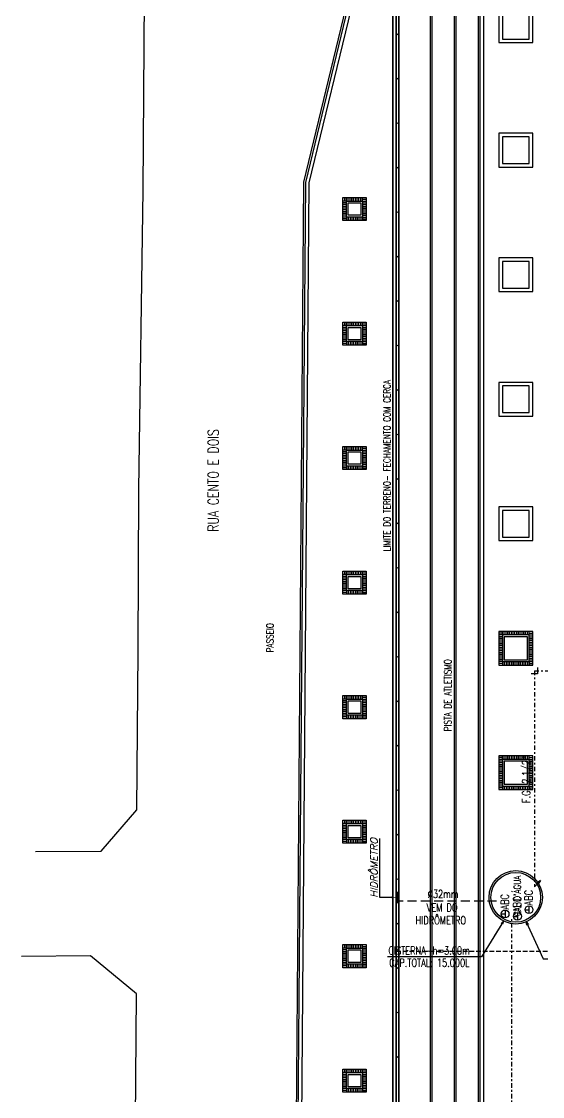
# Model space of a CAD drawing. Header units: millimetres. Extents: x 999 to 1260, y -38 to 225.
# Drawn here: x 1019.9 to 1049.2, y 69.1 to 129.5 of the extents above; entities that cross this region are included whole.
import ezdxf
from ezdxf.enums import TextEntityAlignment as Align

# ---------------------------------------------------------------- set-up
doc = ezdxf.new("R2010")
doc.units = ezdxf.units.MM
for name, pattern in [('CONTINUO', [0]), ('DASHDOT2', [0.5, 0.25, -0.125, 0, -0.125]), ('HIDDEN', [0.375, 0.25, -0.125]), ('HIDDEN2', [0.1875, 0.125, -0.0625])]:
    doc.linetypes.add(name, pattern=pattern)
for name, color, linetype in [('I-ARQ', 8, 'Continuous'), ('I-CONEXAO', 1, 'Continuous'), ('I-NORMO_ARQ', 9, 'Continuous'), ('I-NORMO_INST', 4, 'Continuous'), ('I-ÁGUA', 5, 'Continuous'), ('I-ÁGUA PISO', 6, 'HIDDEN'), ('R80', 2, 'Continuous'), ('TEXTO', 2, 'Continuous')]:
    doc.layers.add(name, color=color, linetype=linetype)
doc.styles.add('AMB100', font='verdana.ttf')
doc.styles.add('ROMANS', font='romans', dxfattribs={"oblique": 15})
doc.dimstyles.new('COTA100$7', dxfattribs={"dimtxt": 0.18, "dimasz": 0.18, "dimexe": 0.05, "dimexo": 0.06, "dimgap": 0.1, "dimtad": 1, "dimzin": 4, "dimdsep": 46, "dimtxsty": 'AMB100', "dimblk": 'BOLA3', "dimcen": 0.09, "dimdle": 0.05, "dimse1": 1, "dimse2": 1, "dimclrd": 256, "dimclre": 3, "dimclrt": 2, "dimadec": 0, "dimazin": 0, "dimtfac": 1, "dimtix": 1, "dimtmove": 2, "dimatfit": 3, "dimldrblk": 'OPEN30', "dimfxl": 1, "dimtolj": 1, "dimtzin": 4, "dimarcsym": 0})
doc.dimstyles.get("Standard").update_dxf_attribs({"dimtxt": 0.18, "dimasz": 0.18, "dimexe": 0.18, "dimexo": 0.0625, "dimgap": 0.09, "dimtad": 0, "dimtih": 1, "dimtoh": 1, "dimdec": 4, "dimzin": 0, "dimdsep": 46, "dimtxsty": 'Standard', "dimcen": 0.09, "dimadec": 0, "dimazin": 0, "dimtfac": 1, "dimtdec": 4, "dimtofl": 0, "dimtmove": 0, "dimatfit": 3, "dimfxl": 1, "dimtolj": 1, "dimtzin": 0, "dimarcsym": 0})

# ---------------------------------------------------------------- blocks, each defined once
blk = doc.blocks.new('praça')
at = {"layer": 'I-ARQ', "linetype": 'CONTINUO'}
for p, q in [((1252.871, 67.025), (1252.85, 70.914)), ((1258.75, 70.118), (1258.77, 66.439)), ((1250.737, 64.45), (1252.871, 67.025)), ((1258.77, 66.439), (1261.084, 64.426)), ((1233.251, 64.565), (1250.737, 64.45)), ((1261.084, 64.426), (1270.003, 64.351)), ((1270.003, 64.351), (1279.092, 64.315)), ((1279.092, 64.315), (1295.927, 64.063)), ((1295.927, 64.063), (1339.77, 63.782)), ((1296.369, 55.03), (1309.07, 51.965)), ((1296.332, 54.731), (1309.034, 51.665)), ((1296.357, 54.93), (1309.058, 51.865))]:
    blk.add_line(p, q, dxfattribs=at)
at = {"layer": 'I-ARQ'}
for p, q in [((1220.246, 55.633), (1296.369, 55.03)), ((1219.993, 55.335), (1296.332, 54.731)), ((1220.162, 55.533), (1296.357, 54.93)), ((1245.212, 51.539), (1245.212, 52.839)), ((1245.212, 52.839), (1246.512, 52.839)), ((1245.412, 52.639), (1245.212, 52.639)), ((1245.412, 52.639), (1245.212, 52.639)), ((1245.312, 52.639), (1245.312, 52.839)), ((1245.412, 52.639), (1245.412, 52.839)), ((1245.412, 52.639), (1245.412, 52.839)), ((1245.412, 51.739), (1245.412, 52.639)), ((1245.412, 52.639), (1246.312, 52.639)), ((1245.512, 52.639), (1245.512, 52.839)), ((1245.612, 52.639), (1245.612, 52.839)), ((1245.712, 52.639), (1245.712, 52.839)), ((1245.812, 52.639), (1245.812, 52.839)), ((1245.912, 52.639), (1245.912, 52.839)), ((1246.012, 52.639), (1246.012, 52.839)), ((1246.112, 52.639), (1246.112, 52.839)), ((1246.212, 52.639), (1246.212, 52.839)), ((1246.312, 52.639), (1246.312, 52.839)), ((1246.312, 52.639), (1246.312, 52.839)), ((1246.312, 52.739), (1246.512, 52.739)), ((1246.312, 52.639), (1246.512, 52.639)), ((1246.312, 52.639), (1246.512, 52.639)), ((1246.312, 52.639), (1246.312, 51.739)), ((1246.512, 52.839), (1246.512, 51.539)), ((1252.212, 51.539), (1252.212, 52.839)), ((1252.212, 52.839), (1253.512, 52.839)), ((1252.412, 52.639), (1252.212, 52.639)), ((1252.412, 52.639), (1252.212, 52.639)), ((1252.312, 52.639), (1252.312, 52.839)), ((1252.412, 52.639), (1252.412, 52.839)), ((1252.412, 52.639), (1252.412, 52.839)), ((1252.412, 51.739), (1252.412, 52.639)), ((1252.412, 52.639), (1253.312, 52.639)), ((1252.512, 52.639), (1252.512, 52.839)), ((1252.612, 52.639), (1252.612, 52.839)), ((1252.712, 52.639), (1252.712, 52.839)), ((1252.812, 52.639), (1252.812, 52.839)), ((1252.912, 52.639), (1252.912, 52.839)), ((1253.012, 52.639), (1253.012, 52.839)), ((1253.112, 52.639), (1253.112, 52.839)), ((1253.212, 52.639), (1253.212, 52.839)), ((1253.312, 52.639), (1253.312, 52.839)), ((1253.312, 52.639), (1253.312, 52.839)), ((1253.312, 52.739), (1253.512, 52.739)), ((1253.312, 52.639), (1253.512, 52.639)), ((1253.312, 52.639), (1253.512, 52.639)), ((1253.312, 52.639), (1253.312, 51.739)), ((1253.512, 52.839), (1253.512, 51.539)), ((1259.212, 51.539), (1259.212, 52.839)), ((1259.212, 52.839), (1260.512, 52.839)), ((1259.412, 52.639), (1259.212, 52.639)), ((1259.412, 52.639), (1259.212, 52.639)), ((1259.312, 52.639), (1259.312, 52.839)), ((1259.412, 52.639), (1259.412, 52.839)), ((1259.412, 52.639), (1259.412, 52.839)), ((1259.412, 51.739), (1259.412, 52.639)), ((1259.412, 52.639), (1260.312, 52.639)), ((1259.512, 52.639), (1259.512, 52.839)), ((1259.612, 52.639), (1259.612, 52.839)), ((1259.712, 52.639), (1259.712, 52.839)), ((1259.812, 52.639), (1259.812, 52.839)), ((1259.912, 52.639), (1259.912, 52.839)), ((1260.012, 52.639), (1260.012, 52.839)), ((1260.112, 52.639), (1260.112, 52.839)), ((1260.212, 52.639), (1260.212, 52.839)), ((1260.312, 52.639), (1260.312, 52.839)), ((1260.312, 52.639), (1260.312, 52.839)), ((1260.312, 52.739), (1260.512, 52.739)), ((1260.312, 52.639), (1260.512, 52.639)), ((1260.312, 52.639), (1260.512, 52.639)), ((1260.312, 52.639), (1260.312, 51.739)), ((1260.512, 52.839), (1260.512, 51.539)), ((1266.212, 51.539), (1266.212, 52.839)), ((1266.212, 52.839), (1267.512, 52.839)), ((1266.412, 52.639), (1266.212, 52.639)), ((1266.412, 52.639), (1266.212, 52.639)), ((1266.312, 52.639), (1266.312, 52.839)), ((1266.412, 52.639), (1266.412, 52.839)), ((1266.412, 52.639), (1266.412, 52.839)), ((1266.412, 51.739), (1266.412, 52.639)), ((1266.412, 52.639), (1267.312, 52.639)), ((1266.512, 52.639), (1266.512, 52.839)), ((1266.612, 52.639), (1266.612, 52.839)), ((1266.712, 52.639), (1266.712, 52.839)), ((1266.812, 52.639), (1266.812, 52.839)), ((1266.912, 52.639), (1266.912, 52.839)), ((1267.012, 52.639), (1267.012, 52.839)), ((1267.112, 52.639), (1267.112, 52.839)), ((1267.212, 52.639), (1267.212, 52.839)), ((1267.312, 52.639), (1267.312, 52.839)), ((1267.312, 52.639), (1267.312, 52.839)), ((1267.312, 52.739), (1267.512, 52.739)), ((1267.312, 52.639), (1267.512, 52.639)), ((1267.312, 52.639), (1267.512, 52.639)), ((1267.312, 52.639), (1267.312, 51.739)), ((1267.512, 52.839), (1267.512, 51.539)), ((1273.212, 51.539), (1273.212, 52.839)), ((1273.212, 52.839), (1274.512, 52.839)), ((1273.412, 52.639), (1273.212, 52.639)), ((1273.412, 52.639), (1273.212, 52.639)), ((1273.312, 52.639), (1273.312, 52.839)), ((1273.412, 52.639), (1273.412, 52.839)), ((1273.412, 52.639), (1273.412, 52.839)), ((1273.412, 51.739), (1273.412, 52.639)), ((1273.412, 52.639), (1274.312, 52.639)), ((1273.512, 52.639), (1273.512, 52.839)), ((1273.612, 52.639), (1273.612, 52.839)), ((1273.712, 52.639), (1273.712, 52.839)), ((1273.812, 52.639), (1273.812, 52.839)), ((1273.912, 52.639), (1273.912, 52.839)), ((1274.012, 52.639), (1274.012, 52.839)), ((1274.112, 52.639), (1274.112, 52.839)), ((1274.212, 52.639), (1274.212, 52.839)), ((1274.312, 52.639), (1274.312, 52.839)), ((1274.312, 52.639), (1274.312, 52.839)), ((1274.312, 52.739), (1274.512, 52.739)), ((1274.312, 52.639), (1274.512, 52.639)), ((1274.312, 52.639), (1274.512, 52.639)), ((1274.312, 52.639), (1274.312, 51.739)), ((1274.512, 52.839), (1274.512, 51.539)), ((1280.212, 51.539), (1280.212, 52.839)), ((1280.212, 52.839), (1281.512, 52.839)), ((1280.412, 52.639), (1280.212, 52.639)), ((1280.412, 52.639), (1280.212, 52.639)), ((1280.312, 52.639), (1280.312, 52.839)), ((1280.412, 52.639), (1280.412, 52.839)), ((1280.412, 52.639), (1280.412, 52.839)), ((1280.412, 51.739), (1280.412, 52.639)), ((1280.412, 52.639), (1281.312, 52.639)), ((1280.512, 52.639), (1280.512, 52.839)), ((1280.612, 52.639), (1280.612, 52.839)), ((1280.712, 52.639), (1280.712, 52.839)), ((1280.812, 52.639), (1280.812, 52.839)), ((1280.912, 52.639), (1280.912, 52.839)), ((1281.012, 52.639), (1281.012, 52.839)), ((1281.112, 52.639), (1281.112, 52.839)), ((1281.212, 52.639), (1281.212, 52.839)), ((1281.312, 52.639), (1281.312, 52.839)), ((1281.312, 52.639), (1281.312, 52.839)), ((1281.312, 52.739), (1281.512, 52.739)), ((1281.312, 52.639), (1281.512, 52.639)), ((1281.312, 52.639), (1281.512, 52.639)), ((1281.312, 52.639), (1281.312, 51.739)), ((1281.512, 52.839), (1281.512, 51.539)), ((1287.212, 51.539), (1287.212, 52.839)), ((1287.212, 52.839), (1288.512, 52.839)), ((1287.412, 52.639), (1287.212, 52.639)), ((1287.412, 52.639), (1287.212, 52.639)), ((1287.312, 52.639), (1287.312, 52.839)), ((1287.412, 52.639), (1287.412, 52.839)), ((1287.412, 52.639), (1287.412, 52.839)), ((1287.412, 51.739), (1287.412, 52.639)), ((1287.412, 52.639), (1288.312, 52.639)), ((1287.512, 52.639), (1287.512, 52.839)), ((1287.612, 52.639), (1287.612, 52.839)), ((1287.712, 52.639), (1287.712, 52.839)), ((1287.812, 52.639), (1287.812, 52.839)), ((1287.912, 52.639), (1287.912, 52.839)), ((1288.012, 52.639), (1288.012, 52.839)), ((1288.112, 52.639), (1288.112, 52.839)), ((1288.212, 52.639), (1288.212, 52.839)), ((1288.312, 52.639), (1288.312, 52.839)), ((1288.312, 52.639), (1288.312, 52.839)), ((1288.312, 52.739), (1288.512, 52.739)), ((1288.312, 52.639), (1288.512, 52.639)), ((1288.312, 52.639), (1288.512, 52.639)), ((1288.312, 52.639), (1288.312, 51.739)), ((1288.512, 52.839), (1288.512, 51.539)), ((1294.212, 51.539), (1294.212, 52.839)), ((1294.212, 52.839), (1295.512, 52.839)), ((1294.412, 52.639), (1294.212, 52.639)), ((1294.412, 52.639), (1294.212, 52.639)), ((1294.312, 52.639), (1294.312, 52.839)), ((1294.412, 52.639), (1294.412, 52.839)), ((1294.412, 52.639), (1294.412, 52.839)), ((1294.412, 51.739), (1294.412, 52.639)), ((1294.412, 52.639), (1295.312, 52.639)), ((1294.512, 52.639), (1294.512, 52.839)), ((1294.612, 52.639), (1294.612, 52.839)), ((1294.712, 52.639), (1294.712, 52.839)), ((1294.812, 52.639), (1294.812, 52.839)), ((1294.912, 52.639), (1294.912, 52.839)), ((1295.012, 52.639), (1295.012, 52.839)), ((1295.112, 52.639), (1295.112, 52.839)), ((1295.212, 52.639), (1295.212, 52.839)), ((1295.312, 52.639), (1295.312, 52.839)), ((1295.312, 52.639), (1295.312, 52.839)), ((1295.312, 52.739), (1295.512, 52.739)), ((1295.312, 52.639), (1295.512, 52.639)), ((1295.312, 52.639), (1295.512, 52.639)), ((1295.312, 52.639), (1295.312, 51.739)), ((1295.512, 52.839), (1295.512, 51.539)), ((1245.412, 52.539), (1245.212, 52.539)), ((1245.412, 52.439), (1245.212, 52.439)), ((1245.412, 52.339), (1245.212, 52.339)), ((1245.412, 52.239), (1245.212, 52.239)), ((1245.412, 52.139), (1245.212, 52.139)), ((1245.412, 52.039), (1245.212, 52.039)), ((1245.512, 51.839), (1245.512, 52.539)), ((1245.512, 52.539), (1246.212, 52.539)), ((1246.212, 52.539), (1246.212, 51.839)), ((1246.312, 52.539), (1246.512, 52.539)), ((1246.312, 52.439), (1246.512, 52.439)), ((1246.312, 52.339), (1246.512, 52.339)), ((1246.312, 52.239), (1246.512, 52.239)), ((1246.312, 52.139), (1246.512, 52.139)), ((1246.312, 52.039), (1246.512, 52.039)), ((1252.412, 52.539), (1252.212, 52.539)), ((1252.412, 52.439), (1252.212, 52.439)), ((1252.412, 52.339), (1252.212, 52.339)), ((1252.412, 52.239), (1252.212, 52.239)), ((1252.412, 52.139), (1252.212, 52.139)), ((1252.412, 52.039), (1252.212, 52.039)), ((1252.512, 51.839), (1252.512, 52.539)), ((1252.512, 52.539), (1253.212, 52.539)), ((1253.212, 52.539), (1253.212, 51.839)), ((1253.312, 52.539), (1253.512, 52.539)), ((1253.312, 52.439), (1253.512, 52.439)), ((1253.312, 52.339), (1253.512, 52.339)), ((1253.312, 52.239), (1253.512, 52.239)), ((1253.312, 52.139), (1253.512, 52.139)), ((1253.312, 52.039), (1253.512, 52.039)), ((1259.412, 52.539), (1259.212, 52.539)), ((1259.412, 52.439), (1259.212, 52.439)), ((1259.412, 52.339), (1259.212, 52.339)), ((1259.412, 52.239), (1259.212, 52.239)), ((1259.412, 52.139), (1259.212, 52.139)), ((1259.412, 52.039), (1259.212, 52.039)), ((1259.512, 51.839), (1259.512, 52.539)), ((1259.512, 52.539), (1260.212, 52.539)), ((1260.212, 52.539), (1260.212, 51.839)), ((1260.312, 52.539), (1260.512, 52.539)), ((1260.312, 52.439), (1260.512, 52.439)), ((1260.312, 52.339), (1260.512, 52.339)), ((1260.312, 52.239), (1260.512, 52.239)), ((1260.312, 52.139), (1260.512, 52.139)), ((1260.312, 52.039), (1260.512, 52.039)), ((1266.412, 52.539), (1266.212, 52.539)), ((1266.412, 52.439), (1266.212, 52.439)), ((1266.412, 52.339), (1266.212, 52.339)), ((1266.412, 52.239), (1266.212, 52.239)), ((1266.412, 52.139), (1266.212, 52.139)), ((1266.412, 52.039), (1266.212, 52.039)), ((1266.512, 51.839), (1266.512, 52.539)), ((1266.512, 52.539), (1267.212, 52.539)), ((1267.212, 52.539), (1267.212, 51.839)), ((1267.312, 52.539), (1267.512, 52.539)), ((1267.312, 52.439), (1267.512, 52.439)), ((1267.312, 52.339), (1267.512, 52.339)), ((1267.312, 52.239), (1267.512, 52.239)), ((1267.312, 52.139), (1267.512, 52.139)), ((1267.312, 52.039), (1267.512, 52.039)), ((1273.412, 52.539), (1273.212, 52.539)), ((1273.412, 52.439), (1273.212, 52.439)), ((1273.412, 52.339), (1273.212, 52.339)), ((1273.412, 52.239), (1273.212, 52.239)), ((1273.412, 52.139), (1273.212, 52.139)), ((1273.412, 52.039), (1273.212, 52.039)), ((1273.512, 51.839), (1273.512, 52.539)), ((1273.512, 52.539), (1274.212, 52.539)), ((1274.212, 52.539), (1274.212, 51.839)), ((1274.312, 52.539), (1274.512, 52.539)), ((1274.312, 52.439), (1274.512, 52.439)), ((1274.312, 52.339), (1274.512, 52.339)), ((1274.312, 52.239), (1274.512, 52.239)), ((1274.312, 52.139), (1274.512, 52.139)), ((1274.312, 52.039), (1274.512, 52.039)), ((1280.412, 52.539), (1280.212, 52.539)), ((1280.412, 52.439), (1280.212, 52.439)), ((1280.412, 52.339), (1280.212, 52.339)), ((1280.412, 52.239), (1280.212, 52.239)), ((1280.412, 52.139), (1280.212, 52.139)), ((1280.412, 52.039), (1280.212, 52.039)), ((1280.512, 51.839), (1280.512, 52.539)), ((1280.512, 52.539), (1281.212, 52.539)), ((1281.212, 52.539), (1281.212, 51.839)), ((1281.312, 52.539), (1281.512, 52.539)), ((1281.312, 52.439), (1281.512, 52.439)), ((1281.312, 52.339), (1281.512, 52.339)), ((1281.312, 52.239), (1281.512, 52.239)), ((1281.312, 52.139), (1281.512, 52.139)), ((1281.312, 52.039), (1281.512, 52.039)), ((1287.412, 52.539), (1287.212, 52.539)), ((1287.412, 52.439), (1287.212, 52.439)), ((1287.412, 52.339), (1287.212, 52.339)), ((1287.412, 52.239), (1287.212, 52.239)), ((1287.412, 52.139), (1287.212, 52.139)), ((1287.412, 52.039), (1287.212, 52.039)), ((1287.512, 51.839), (1287.512, 52.539)), ((1287.512, 52.539), (1288.212, 52.539)), ((1288.212, 52.539), (1288.212, 51.839)), ((1288.312, 52.539), (1288.512, 52.539)), ((1288.312, 52.439), (1288.512, 52.439)), ((1288.312, 52.339), (1288.512, 52.339)), ((1288.312, 52.239), (1288.512, 52.239)), ((1288.312, 52.139), (1288.512, 52.139)), ((1288.312, 52.039), (1288.512, 52.039)), ((1294.412, 52.539), (1294.212, 52.539)), ((1294.412, 52.439), (1294.212, 52.439)), ((1294.412, 52.339), (1294.212, 52.339)), ((1294.412, 52.239), (1294.212, 52.239)), ((1294.412, 52.139), (1294.212, 52.139)), ((1294.412, 52.039), (1294.212, 52.039)), ((1294.512, 51.839), (1294.512, 52.539)), ((1294.512, 52.539), (1295.212, 52.539)), ((1295.212, 52.539), (1295.212, 51.839)), ((1295.312, 52.539), (1295.512, 52.539)), ((1295.312, 52.439), (1295.512, 52.439)), ((1295.312, 52.339), (1295.512, 52.339)), ((1295.312, 52.239), (1295.512, 52.239)), ((1295.312, 52.139), (1295.512, 52.139)), ((1295.312, 52.039), (1295.512, 52.039)), ((1245.412, 51.939), (1245.212, 51.939)), ((1245.412, 51.839), (1245.212, 51.839)), ((1245.412, 51.739), (1245.212, 51.739)), ((1245.412, 51.739), (1245.212, 51.739)), ((1246.512, 51.539), (1245.212, 51.539)), ((1245.312, 51.739), (1245.312, 51.539)), ((1245.412, 51.739), (1245.412, 51.539)), ((1245.412, 51.739), (1245.412, 51.539)), ((1246.312, 51.739), (1245.412, 51.739)), ((1246.212, 51.839), (1245.512, 51.839)), ((1245.512, 51.739), (1245.512, 51.539)), ((1245.612, 51.739), (1245.612, 51.539)), ((1245.712, 51.739), (1245.712, 51.539)), ((1245.812, 51.739), (1245.812, 51.539)), ((1245.912, 51.739), (1245.912, 51.539)), ((1246.012, 51.739), (1246.012, 51.539)), ((1246.112, 51.739), (1246.112, 51.539)), ((1246.212, 51.739), (1246.212, 51.539)), ((1246.312, 51.939), (1246.512, 51.939)), ((1246.312, 51.839), (1246.512, 51.839)), ((1246.312, 51.739), (1246.312, 51.539)), ((1246.312, 51.739), (1246.312, 51.539)), ((1246.312, 51.739), (1246.512, 51.739)), ((1246.312, 51.739), (1246.512, 51.739)), ((1246.412, 51.739), (1246.412, 51.539)), ((1252.412, 51.939), (1252.212, 51.939)), ((1252.412, 51.839), (1252.212, 51.839)), ((1252.412, 51.739), (1252.212, 51.739)), ((1252.412, 51.739), (1252.212, 51.739)), ((1253.512, 51.539), (1252.212, 51.539)), ((1252.312, 51.739), (1252.312, 51.539)), ((1252.412, 51.739), (1252.412, 51.539)), ((1252.412, 51.739), (1252.412, 51.539)), ((1253.312, 51.739), (1252.412, 51.739)), ((1253.212, 51.839), (1252.512, 51.839)), ((1252.512, 51.739), (1252.512, 51.539)), ((1252.612, 51.739), (1252.612, 51.539)), ((1252.712, 51.739), (1252.712, 51.539)), ((1252.812, 51.739), (1252.812, 51.539)), ((1252.912, 51.739), (1252.912, 51.539)), ((1253.012, 51.739), (1253.012, 51.539)), ((1253.112, 51.739), (1253.112, 51.539)), ((1253.212, 51.739), (1253.212, 51.539)), ((1253.312, 51.939), (1253.512, 51.939)), ((1253.312, 51.839), (1253.512, 51.839)), ((1253.312, 51.739), (1253.312, 51.539)), ((1253.312, 51.739), (1253.312, 51.539)), ((1253.312, 51.739), (1253.512, 51.739)), ((1253.312, 51.739), (1253.512, 51.739)), ((1253.412, 51.739), (1253.412, 51.539)), ((1259.412, 51.939), (1259.212, 51.939)), ((1259.412, 51.839), (1259.212, 51.839)), ((1259.412, 51.739), (1259.212, 51.739)), ((1259.412, 51.739), (1259.212, 51.739)), ((1260.512, 51.539), (1259.212, 51.539)), ((1259.312, 51.739), (1259.312, 51.539)), ((1259.412, 51.739), (1259.412, 51.539)), ((1259.412, 51.739), (1259.412, 51.539)), ((1260.312, 51.739), (1259.412, 51.739)), ((1260.212, 51.839), (1259.512, 51.839)), ((1259.512, 51.739), (1259.512, 51.539)), ((1259.612, 51.739), (1259.612, 51.539)), ((1259.712, 51.739), (1259.712, 51.539)), ((1259.812, 51.739), (1259.812, 51.539)), ((1259.912, 51.739), (1259.912, 51.539)), ((1260.012, 51.739), (1260.012, 51.539)), ((1260.112, 51.739), (1260.112, 51.539)), ((1260.212, 51.739), (1260.212, 51.539)), ((1260.312, 51.939), (1260.512, 51.939)), ((1260.312, 51.839), (1260.512, 51.839)), ((1260.312, 51.739), (1260.312, 51.539)), ((1260.312, 51.739), (1260.312, 51.539)), ((1260.312, 51.739), (1260.512, 51.739)), ((1260.312, 51.739), (1260.512, 51.739)), ((1260.412, 51.739), (1260.412, 51.539)), ((1266.412, 51.939), (1266.212, 51.939)), ((1266.412, 51.839), (1266.212, 51.839)), ((1266.412, 51.739), (1266.212, 51.739)), ((1266.412, 51.739), (1266.212, 51.739)), ((1267.512, 51.539), (1266.212, 51.539)), ((1266.312, 51.739), (1266.312, 51.539)), ((1266.412, 51.739), (1266.412, 51.539)), ((1266.412, 51.739), (1266.412, 51.539)), ((1267.312, 51.739), (1266.412, 51.739)), ((1267.212, 51.839), (1266.512, 51.839)), ((1266.512, 51.739), (1266.512, 51.539)), ((1266.612, 51.739), (1266.612, 51.539)), ((1266.712, 51.739), (1266.712, 51.539)), ((1266.812, 51.739), (1266.812, 51.539)), ((1266.912, 51.739), (1266.912, 51.539)), ((1267.012, 51.739), (1267.012, 51.539)), ((1267.112, 51.739), (1267.112, 51.539)), ((1267.212, 51.739), (1267.212, 51.539)), ((1267.312, 51.939), (1267.512, 51.939)), ((1267.312, 51.839), (1267.512, 51.839)), ((1267.312, 51.739), (1267.312, 51.539)), ((1267.312, 51.739), (1267.312, 51.539)), ((1267.312, 51.739), (1267.512, 51.739)), ((1267.312, 51.739), (1267.512, 51.739)), ((1267.412, 51.739), (1267.412, 51.539)), ((1273.412, 51.939), (1273.212, 51.939)), ((1273.412, 51.839), (1273.212, 51.839)), ((1273.412, 51.739), (1273.212, 51.739)), ((1273.412, 51.739), (1273.212, 51.739)), ((1274.512, 51.539), (1273.212, 51.539)), ((1273.312, 51.739), (1273.312, 51.539)), ((1273.412, 51.739), (1273.412, 51.539)), ((1273.412, 51.739), (1273.412, 51.539)), ((1274.312, 51.739), (1273.412, 51.739)), ((1274.212, 51.839), (1273.512, 51.839)), ((1273.512, 51.739), (1273.512, 51.539)), ((1273.612, 51.739), (1273.612, 51.539)), ((1273.712, 51.739), (1273.712, 51.539)), ((1273.812, 51.739), (1273.812, 51.539)), ((1273.912, 51.739), (1273.912, 51.539)), ((1274.012, 51.739), (1274.012, 51.539)), ((1274.112, 51.739), (1274.112, 51.539)), ((1274.212, 51.739), (1274.212, 51.539)), ((1274.312, 51.939), (1274.512, 51.939)), ((1274.312, 51.839), (1274.512, 51.839)), ((1274.312, 51.739), (1274.312, 51.539)), ((1274.312, 51.739), (1274.312, 51.539)), ((1274.312, 51.739), (1274.512, 51.739)), ((1274.312, 51.739), (1274.512, 51.739)), ((1274.412, 51.739), (1274.412, 51.539)), ((1280.412, 51.939), (1280.212, 51.939)), ((1280.412, 51.839), (1280.212, 51.839)), ((1280.412, 51.739), (1280.212, 51.739)), ((1280.412, 51.739), (1280.212, 51.739)), ((1281.512, 51.539), (1280.212, 51.539)), ((1280.312, 51.739), (1280.312, 51.539)), ((1280.412, 51.739), (1280.412, 51.539)), ((1280.412, 51.739), (1280.412, 51.539)), ((1281.312, 51.739), (1280.412, 51.739)), ((1281.212, 51.839), (1280.512, 51.839)), ((1280.512, 51.739), (1280.512, 51.539)), ((1280.612, 51.739), (1280.612, 51.539)), ((1280.712, 51.739), (1280.712, 51.539)), ((1280.812, 51.739), (1280.812, 51.539)), ((1280.912, 51.739), (1280.912, 51.539)), ((1281.012, 51.739), (1281.012, 51.539)), ((1281.112, 51.739), (1281.112, 51.539)), ((1281.212, 51.739), (1281.212, 51.539)), ((1281.312, 51.939), (1281.512, 51.939)), ((1281.312, 51.839), (1281.512, 51.839)), ((1281.312, 51.739), (1281.312, 51.539)), ((1281.312, 51.739), (1281.312, 51.539)), ((1281.312, 51.739), (1281.512, 51.739)), ((1281.312, 51.739), (1281.512, 51.739)), ((1281.412, 51.739), (1281.412, 51.539)), ((1287.412, 51.939), (1287.212, 51.939)), ((1287.412, 51.839), (1287.212, 51.839)), ((1287.412, 51.739), (1287.212, 51.739)), ((1287.412, 51.739), (1287.212, 51.739)), ((1288.512, 51.539), (1287.212, 51.539)), ((1287.312, 51.739), (1287.312, 51.539)), ((1287.412, 51.739), (1287.412, 51.539)), ((1287.412, 51.739), (1287.412, 51.539)), ((1288.312, 51.739), (1287.412, 51.739)), ((1288.212, 51.839), (1287.512, 51.839)), ((1287.512, 51.739), (1287.512, 51.539)), ((1287.612, 51.739), (1287.612, 51.539)), ((1287.712, 51.739), (1287.712, 51.539)), ((1287.812, 51.739), (1287.812, 51.539)), ((1287.912, 51.739), (1287.912, 51.539)), ((1288.012, 51.739), (1288.012, 51.539)), ((1288.112, 51.739), (1288.112, 51.539)), ((1288.212, 51.739), (1288.212, 51.539)), ((1288.312, 51.939), (1288.512, 51.939)), ((1288.312, 51.839), (1288.512, 51.839)), ((1288.312, 51.739), (1288.312, 51.539)), ((1288.312, 51.739), (1288.312, 51.539)), ((1288.312, 51.739), (1288.512, 51.739)), ((1288.312, 51.739), (1288.512, 51.739)), ((1288.412, 51.739), (1288.412, 51.539)), ((1294.412, 51.939), (1294.212, 51.939)), ((1294.412, 51.839), (1294.212, 51.839)), ((1294.412, 51.739), (1294.212, 51.739)), ((1294.412, 51.739), (1294.212, 51.739)), ((1295.512, 51.539), (1294.212, 51.539)), ((1294.312, 51.739), (1294.312, 51.539)), ((1294.412, 51.739), (1294.412, 51.539)), ((1294.412, 51.739), (1294.412, 51.539)), ((1295.312, 51.739), (1294.412, 51.739)), ((1295.212, 51.839), (1294.512, 51.839)), ((1294.512, 51.739), (1294.512, 51.539)), ((1294.612, 51.739), (1294.612, 51.539)), ((1294.712, 51.739), (1294.712, 51.539)), ((1294.812, 51.739), (1294.812, 51.539)), ((1294.912, 51.739), (1294.912, 51.539)), ((1295.012, 51.739), (1295.012, 51.539)), ((1295.112, 51.739), (1295.112, 51.539)), ((1295.212, 51.739), (1295.212, 51.539)), ((1295.312, 51.939), (1295.512, 51.939)), ((1295.312, 51.839), (1295.512, 51.839)), ((1295.312, 51.739), (1295.312, 51.539)), ((1295.312, 51.739), (1295.312, 51.539)), ((1295.312, 51.739), (1295.512, 51.739)), ((1295.312, 51.739), (1295.512, 51.739)), ((1295.412, 51.739), (1295.412, 51.539)), ((1256.167, 50.139), (1256.167, 50.754)), ((1256.167, 50.754), (1259.469, 50.754)), ((1230.883, 50.039), (1357.684, 50.039)), ((1357.891, 49.839), (1230.883, 49.839)), ((1357.891, 49.839), (1230.883, 49.839)), ((1230.883, 49.839), (1357.891, 49.839)), ((1357.746, 49.689), (1230.883, 49.689)), ((1230.883, 49.689), (1357.746, 49.689)), ((1357.684, 50.039), (1230.966, 50.039)), ((1247.166, 49.839), (1247.216, 49.839)), ((1247.166, 49.779), (1247.166, 49.839)), ((1247.216, 49.779), (1247.166, 49.779)), ((1247.216, 49.839), (1247.216, 49.779)), ((1249.666, 49.839), (1249.716, 49.839)), ((1249.666, 49.779), (1249.666, 49.839)), ((1249.716, 49.779), (1249.666, 49.779)), ((1249.716, 49.839), (1249.716, 49.779)), ((1252.166, 49.839), (1252.216, 49.839)), ((1252.166, 49.779), (1252.166, 49.839)), ((1252.216, 49.779), (1252.166, 49.779)), ((1252.216, 49.839), (1252.216, 49.779)), ((1254.666, 49.839), (1254.716, 49.839)), ((1254.666, 49.779), (1254.666, 49.839)), ((1254.716, 49.779), (1254.666, 49.779)), ((1254.716, 49.839), (1254.716, 49.779)), ((1255.867, 49.689), (1255.867, 49.839)), ((1255.867, 49.839), (1256.467, 49.839)), ((1255.867, 49.839), (1256.017, 49.689)), ((1255.867, 49.811), (1255.989, 49.689)), ((1255.867, 49.783), (1255.961, 49.689)), ((1255.867, 49.755), (1255.932, 49.689)), ((1255.867, 49.726), (1255.904, 49.689)), ((1255.867, 49.698), (1255.876, 49.689)), ((1256.467, 49.689), (1255.867, 49.689)), ((1255.896, 49.839), (1256.046, 49.689)), ((1255.924, 49.839), (1256.074, 49.689)), ((1255.952, 49.839), (1256.102, 49.689)), ((1255.98, 49.839), (1256.13, 49.689)), ((1256.009, 49.839), (1256.159, 49.689)), ((1256.037, 49.839), (1256.187, 49.689)), ((1256.065, 49.839), (1256.215, 49.689)), ((1256.093, 49.839), (1256.243, 49.689)), ((1256.122, 49.839), (1256.272, 49.689)), ((1256.15, 49.839), (1256.3, 49.689)), ((1256.178, 49.839), (1256.328, 49.689)), ((1256.207, 49.839), (1256.357, 49.689)), ((1256.235, 49.839), (1256.385, 49.689)), ((1256.263, 49.839), (1256.413, 49.689)), ((1256.291, 49.839), (1256.441, 49.689)), ((1256.32, 49.839), (1256.467, 49.692)), ((1256.348, 49.839), (1256.467, 49.72)), ((1256.376, 49.839), (1256.467, 49.749)), ((1256.405, 49.839), (1256.467, 49.777)), ((1256.433, 49.839), (1256.467, 49.805)), ((1256.461, 49.839), (1256.467, 49.833)), ((1256.467, 49.839), (1256.467, 49.689)), ((1257.166, 49.839), (1257.216, 49.839)), ((1257.166, 49.779), (1257.166, 49.839)), ((1257.216, 49.779), (1257.166, 49.779)), ((1257.216, 49.839), (1257.216, 49.779)), ((1259.666, 49.839), (1259.716, 49.839)), ((1259.666, 49.779), (1259.666, 49.839)), ((1259.716, 49.779), (1259.666, 49.779)), ((1259.716, 49.839), (1259.716, 49.779)), ((1262.166, 49.839), (1262.216, 49.839)), ((1262.166, 49.779), (1262.166, 49.839)), ((1262.216, 49.779), (1262.166, 49.779)), ((1262.216, 49.839), (1262.216, 49.779)), ((1264.666, 49.839), (1264.716, 49.839)), ((1264.666, 49.779), (1264.666, 49.839)), ((1264.716, 49.779), (1264.666, 49.779)), ((1264.716, 49.839), (1264.716, 49.779)), ((1267.166, 49.839), (1267.216, 49.839)), ((1267.166, 49.779), (1267.166, 49.839)), ((1267.216, 49.779), (1267.166, 49.779)), ((1267.216, 49.839), (1267.216, 49.779)), ((1269.666, 49.839), (1269.716, 49.839)), ((1269.666, 49.779), (1269.666, 49.839)), ((1269.716, 49.779), (1269.666, 49.779)), ((1269.716, 49.839), (1269.716, 49.779)), ((1272.166, 49.839), (1272.216, 49.839)), ((1272.166, 49.779), (1272.166, 49.839)), ((1272.216, 49.779), (1272.166, 49.779)), ((1272.216, 49.839), (1272.216, 49.779)), ((1274.666, 49.839), (1274.716, 49.839)), ((1274.666, 49.779), (1274.666, 49.839)), ((1274.716, 49.779), (1274.666, 49.779)), ((1274.716, 49.839), (1274.716, 49.779)), ((1277.166, 49.839), (1277.216, 49.839)), ((1277.166, 49.779), (1277.166, 49.839)), ((1277.216, 49.779), (1277.166, 49.779)), ((1277.216, 49.839), (1277.216, 49.779)), ((1279.666, 49.839), (1279.716, 49.839)), ((1279.666, 49.779), (1279.666, 49.839)), ((1279.716, 49.779), (1279.666, 49.779)), ((1279.716, 49.839), (1279.716, 49.779)), ((1282.166, 49.839), (1282.216, 49.839)), ((1282.166, 49.779), (1282.166, 49.839)), ((1282.216, 49.779), (1282.166, 49.779)), ((1282.216, 49.839), (1282.216, 49.779)), ((1284.666, 49.839), (1284.716, 49.839)), ((1284.666, 49.779), (1284.666, 49.839)), ((1284.716, 49.779), (1284.666, 49.779)), ((1284.716, 49.839), (1284.716, 49.779)), ((1287.166, 49.839), (1287.216, 49.839)), ((1287.166, 49.779), (1287.166, 49.839)), ((1287.216, 49.779), (1287.166, 49.779)), ((1287.216, 49.839), (1287.216, 49.779)), ((1289.666, 49.839), (1289.716, 49.839)), ((1289.666, 49.779), (1289.666, 49.839)), ((1289.716, 49.779), (1289.666, 49.779)), ((1289.716, 49.839), (1289.716, 49.779)), ((1292.166, 49.839), (1292.216, 49.839)), ((1292.166, 49.779), (1292.166, 49.839)), ((1292.216, 49.779), (1292.166, 49.779)), ((1292.216, 49.839), (1292.216, 49.779)), ((1294.666, 49.839), (1294.716, 49.839)), ((1294.666, 49.779), (1294.666, 49.839)), ((1294.716, 49.779), (1294.666, 49.779)), ((1294.716, 49.839), (1294.716, 49.779)), ((1297.166, 49.839), (1297.216, 49.839)), ((1297.166, 49.779), (1297.166, 49.839)), ((1297.216, 49.779), (1297.166, 49.779)), ((1297.216, 49.839), (1297.216, 49.779)), ((1299.666, 49.839), (1299.716, 49.839)), ((1299.666, 49.779), (1299.666, 49.839)), ((1299.716, 49.779), (1299.666, 49.779)), ((1299.716, 49.839), (1299.716, 49.779)), ((1302.166, 49.839), (1302.216, 49.839)), ((1302.166, 49.779), (1302.166, 49.839)), ((1302.216, 49.779), (1302.166, 49.779)), ((1302.216, 49.839), (1302.216, 49.779)), ((1304.666, 49.839), (1304.716, 49.839)), ((1304.666, 49.779), (1304.666, 49.839)), ((1304.716, 49.779), (1304.666, 49.779)), ((1304.716, 49.839), (1304.716, 49.779)), ((1329.621, 47.939), (1230.944, 47.939)), ((1329.621, 47.839), (1230.944, 47.839)), ((1329.653, 46.589), (1230.944, 46.589)), ((1329.728, 46.489), (1241.507, 46.489)), ((1329.728, 45.239), (1241.507, 45.239)), ((1329.728, 45.239), (1241.507, 45.239)), ((1329.728, 45.139), (1241.507, 45.139)), ((1329.728, 44.939), (1241.507, 44.939)), ((1264.121, 44.062), (1262.221, 44.062)), ((1262.221, 44.062), (1262.221, 42.162)), ((1264.121, 44.062), (1262.221, 44.062)), ((1262.221, 44.062), (1262.221, 42.162)), ((1262.421, 43.862), (1262.221, 43.862)), ((1262.421, 43.862), (1262.221, 43.862)), ((1262.421, 43.862), (1262.221, 43.862)), ((1262.421, 43.762), (1262.221, 43.762)), ((1262.421, 43.762), (1262.221, 43.762)), ((1262.421, 43.662), (1262.221, 43.662)), ((1262.421, 43.662), (1262.221, 43.662)), ((1262.421, 43.562), (1262.221, 43.562)), ((1262.421, 43.562), (1262.221, 43.562)), ((1262.321, 43.862), (1262.321, 44.062)), ((1262.321, 43.862), (1262.321, 44.062)), ((1262.421, 43.862), (1262.421, 44.062)), ((1262.421, 43.862), (1262.421, 44.062)), ((1263.921, 43.862), (1262.421, 43.862)), ((1262.421, 43.862), (1262.421, 42.362)), ((1263.921, 43.862), (1262.421, 43.862)), ((1262.421, 43.862), (1262.421, 42.362)), ((1262.521, 43.862), (1262.521, 44.062)), ((1263.821, 43.762), (1262.521, 43.762)), ((1262.521, 43.762), (1262.521, 42.462)), ((1262.621, 43.862), (1262.621, 44.062)), ((1262.721, 43.862), (1262.721, 44.062)), ((1262.821, 43.862), (1262.821, 44.062)), ((1262.921, 43.862), (1262.921, 44.062)), ((1263.021, 43.862), (1263.021, 44.062)), ((1263.121, 43.862), (1263.121, 44.062)), ((1263.221, 43.862), (1263.221, 44.062)), ((1263.321, 43.862), (1263.321, 44.062)), ((1263.421, 43.862), (1263.421, 44.062)), ((1263.521, 43.862), (1263.521, 44.062)), ((1263.621, 43.862), (1263.621, 44.062)), ((1263.721, 43.862), (1263.721, 44.062)), ((1263.821, 43.862), (1263.821, 44.062)), ((1263.821, 42.462), (1263.821, 43.762)), ((1263.921, 43.862), (1263.921, 44.062)), ((1263.921, 43.862), (1264.121, 43.862)), ((1263.921, 43.862), (1264.121, 43.862)), ((1263.921, 42.362), (1263.921, 43.862)), ((1263.921, 42.362), (1263.921, 43.862)), ((1263.921, 43.762), (1264.121, 43.762)), ((1263.921, 43.762), (1264.121, 43.762)), ((1263.921, 43.662), (1264.121, 43.662)), ((1263.921, 43.662), (1264.121, 43.662)), ((1263.921, 43.562), (1264.121, 43.562)), ((1263.921, 43.562), (1264.121, 43.562)), ((1264.021, 43.862), (1264.021, 44.062)), ((1264.121, 42.162), (1264.121, 44.062)), ((1264.121, 42.162), (1264.121, 44.062)), ((1271.121, 44.062), (1269.221, 44.062)), ((1269.221, 44.062), (1269.221, 42.162)), ((1269.421, 43.862), (1269.221, 43.862)), ((1269.421, 43.862), (1269.221, 43.862)), ((1269.421, 43.862), (1269.221, 43.862)), ((1269.421, 43.762), (1269.221, 43.762)), ((1269.421, 43.762), (1269.221, 43.762)), ((1269.421, 43.662), (1269.221, 43.662)), ((1269.421, 43.662), (1269.221, 43.662)), ((1269.421, 43.562), (1269.221, 43.562)), ((1269.421, 43.562), (1269.221, 43.562)), ((1269.321, 43.862), (1269.321, 44.062)), ((1269.321, 43.862), (1269.321, 44.062)), ((1269.421, 43.862), (1269.421, 44.062)), ((1269.421, 43.862), (1269.421, 44.062)), ((1270.921, 43.862), (1269.421, 43.862)), ((1269.421, 43.862), (1269.421, 42.362)), ((1269.521, 43.862), (1269.521, 44.062)), ((1270.821, 43.762), (1269.521, 43.762)), ((1269.521, 43.762), (1269.521, 42.462)), ((1269.621, 43.862), (1269.621, 44.062)), ((1269.721, 43.862), (1269.721, 44.062)), ((1269.821, 43.862), (1269.821, 44.062)), ((1269.921, 43.862), (1269.921, 44.062)), ((1270.021, 43.862), (1270.021, 44.062)), ((1270.121, 43.862), (1270.121, 44.062)), ((1270.221, 43.862), (1270.221, 44.062)), ((1270.321, 43.862), (1270.321, 44.062)), ((1270.421, 43.862), (1270.421, 44.062)), ((1270.521, 43.862), (1270.521, 44.062)), ((1270.621, 43.862), (1270.621, 44.062)), ((1270.721, 43.862), (1270.721, 44.062)), ((1270.821, 43.862), (1270.821, 44.062)), ((1270.821, 42.462), (1270.821, 43.762)), ((1270.921, 43.862), (1270.921, 44.062)), ((1270.921, 43.862), (1271.121, 43.862)), ((1270.921, 43.862), (1271.121, 43.862)), ((1270.921, 42.362), (1270.921, 43.862)), ((1270.921, 43.762), (1271.121, 43.762)), ((1270.921, 43.762), (1271.121, 43.762)), ((1270.921, 43.662), (1271.121, 43.662)), ((1270.921, 43.662), (1271.121, 43.662)), ((1270.921, 43.562), (1271.121, 43.562)), ((1270.921, 43.562), (1271.121, 43.562)), ((1271.021, 43.862), (1271.021, 44.062)), ((1271.121, 42.162), (1271.121, 44.062)), ((1278.121, 44.062), (1276.221, 44.062)), ((1276.221, 44.062), (1276.221, 42.162)), ((1277.921, 43.862), (1276.421, 43.862)), ((1276.421, 43.862), (1276.421, 42.362)), ((1277.921, 42.362), (1277.921, 43.862)), ((1278.121, 42.162), (1278.121, 44.062)), ((1285.121, 44.062), (1283.221, 44.062)), ((1283.221, 44.062), (1283.221, 42.162)), ((1284.921, 43.862), (1283.421, 43.862)), ((1283.421, 43.862), (1283.421, 42.362)), ((1284.921, 42.362), (1284.921, 43.862)), ((1285.121, 42.162), (1285.121, 44.062)), ((1292.121, 44.062), (1290.221, 44.062)), ((1290.221, 44.062), (1290.221, 42.162)), ((1291.921, 43.862), (1290.421, 43.862)), ((1290.421, 43.862), (1290.421, 42.362)), ((1291.921, 42.362), (1291.921, 43.862)), ((1292.121, 42.162), (1292.121, 44.062)), ((1299.121, 44.062), (1297.221, 44.062)), ((1297.221, 44.062), (1297.221, 42.162)), ((1298.921, 43.862), (1297.421, 43.862)), ((1297.421, 43.862), (1297.421, 42.362)), ((1298.921, 42.362), (1298.921, 43.862)), ((1299.121, 42.162), (1299.121, 44.062)), ((1306.121, 44.062), (1304.221, 44.062)), ((1304.221, 44.062), (1304.221, 42.162)), ((1305.921, 43.862), (1304.421, 43.862)), ((1304.421, 43.862), (1304.421, 42.362)), ((1262.421, 43.462), (1262.221, 43.462)), ((1262.421, 43.362), (1262.221, 43.362)), ((1262.421, 43.362), (1262.221, 43.362)), ((1262.421, 43.262), (1262.221, 43.262)), ((1262.421, 43.162), (1262.221, 43.162)), ((1262.421, 43.062), (1262.221, 43.062)), ((1262.421, 42.962), (1262.221, 42.962)), ((1263.921, 43.462), (1264.121, 43.462)), ((1263.921, 43.362), (1264.121, 43.362)), ((1263.921, 43.362), (1264.121, 43.362)), ((1263.921, 43.262), (1264.121, 43.262)), ((1263.921, 43.162), (1264.121, 43.162)), ((1263.921, 43.062), (1264.121, 43.062)), ((1263.921, 42.962), (1264.121, 42.962)), ((1269.421, 43.462), (1269.221, 43.462)), ((1269.421, 43.362), (1269.221, 43.362)), ((1269.421, 43.362), (1269.221, 43.362)), ((1269.421, 43.262), (1269.221, 43.262)), ((1269.421, 43.162), (1269.221, 43.162)), ((1269.421, 43.062), (1269.221, 43.062)), ((1269.421, 42.962), (1269.221, 42.962)), ((1270.921, 43.462), (1271.121, 43.462)), ((1270.921, 43.362), (1271.121, 43.362)), ((1270.921, 43.362), (1271.121, 43.362)), ((1270.921, 43.262), (1271.121, 43.262)), ((1270.921, 43.162), (1271.121, 43.162)), ((1270.921, 43.062), (1271.121, 43.062)), ((1270.921, 42.962), (1271.121, 42.962)), ((1262.421, 42.862), (1262.221, 42.862)), ((1262.421, 42.862), (1262.221, 42.862)), ((1262.421, 42.762), (1262.221, 42.762)), ((1262.421, 42.662), (1262.221, 42.662)), ((1262.421, 42.562), (1262.221, 42.562)), ((1262.421, 42.462), (1262.221, 42.462)), ((1262.421, 42.362), (1262.221, 42.362)), ((1262.421, 42.362), (1262.221, 42.362)), ((1262.321, 42.362), (1262.321, 42.162)), ((1262.321, 42.362), (1262.321, 42.162)), ((1262.421, 42.362), (1262.421, 42.162)), ((1262.421, 42.362), (1262.421, 42.162)), ((1262.421, 42.362), (1263.921, 42.362)), ((1262.421, 42.362), (1263.921, 42.362)), ((1262.521, 42.462), (1263.821, 42.462)), ((1262.521, 42.362), (1262.521, 42.162)), ((1262.621, 42.362), (1262.621, 42.162)), ((1262.721, 42.362), (1262.721, 42.162)), ((1262.821, 42.362), (1262.821, 42.162)), ((1262.921, 42.362), (1262.921, 42.162)), ((1263.021, 42.362), (1263.021, 42.162)), ((1263.121, 42.362), (1263.121, 42.162)), ((1263.221, 42.362), (1263.221, 42.162)), ((1263.321, 42.362), (1263.321, 42.162)), ((1263.421, 42.362), (1263.421, 42.162)), ((1263.521, 42.362), (1263.521, 42.162)), ((1263.621, 42.362), (1263.621, 42.162)), ((1263.721, 42.362), (1263.721, 42.162)), ((1263.821, 42.362), (1263.821, 42.162)), ((1263.921, 42.862), (1264.121, 42.862)), ((1263.921, 42.862), (1264.121, 42.862)), ((1263.921, 42.762), (1264.121, 42.762)), ((1263.921, 42.662), (1264.121, 42.662)), ((1263.921, 42.562), (1264.121, 42.562)), ((1263.921, 42.462), (1264.121, 42.462)), ((1263.921, 42.362), (1264.121, 42.362)), ((1263.921, 42.362), (1263.921, 42.162)), ((1264.021, 42.362), (1264.021, 42.162)), ((1269.421, 42.862), (1269.221, 42.862)), ((1269.421, 42.862), (1269.221, 42.862)), ((1269.421, 42.762), (1269.221, 42.762)), ((1269.421, 42.662), (1269.221, 42.662)), ((1269.421, 42.562), (1269.221, 42.562)), ((1269.421, 42.462), (1269.221, 42.462)), ((1269.421, 42.362), (1269.221, 42.362)), ((1269.421, 42.362), (1269.221, 42.362)), ((1269.321, 42.362), (1269.321, 42.162)), ((1269.321, 42.362), (1269.321, 42.162)), ((1269.421, 42.362), (1269.421, 42.162)), ((1269.421, 42.362), (1269.421, 42.162)), ((1269.421, 42.362), (1270.921, 42.362)), ((1269.521, 42.462), (1270.821, 42.462)), ((1269.521, 42.362), (1269.521, 42.162)), ((1269.621, 42.362), (1269.621, 42.162)), ((1269.721, 42.362), (1269.721, 42.162)), ((1269.821, 42.362), (1269.821, 42.162)), ((1269.921, 42.362), (1269.921, 42.162)), ((1270.021, 42.362), (1270.021, 42.162)), ((1270.121, 42.362), (1270.121, 42.162)), ((1270.221, 42.362), (1270.221, 42.162)), ((1270.321, 42.362), (1270.321, 42.162)), ((1270.421, 42.362), (1270.421, 42.162)), ((1270.521, 42.362), (1270.521, 42.162)), ((1270.621, 42.362), (1270.621, 42.162)), ((1270.721, 42.362), (1270.721, 42.162)), ((1270.821, 42.362), (1270.821, 42.162)), ((1270.921, 42.862), (1271.121, 42.862)), ((1270.921, 42.862), (1271.121, 42.862)), ((1270.921, 42.762), (1271.121, 42.762)), ((1270.921, 42.662), (1271.121, 42.662)), ((1270.921, 42.562), (1271.121, 42.562)), ((1270.921, 42.462), (1271.121, 42.462)), ((1270.921, 42.362), (1271.121, 42.362)), ((1270.921, 42.362), (1270.921, 42.162)), ((1271.021, 42.362), (1271.021, 42.162)), ((1276.421, 42.362), (1277.921, 42.362)), ((1283.421, 42.362), (1284.921, 42.362)), ((1290.421, 42.362), (1291.921, 42.362)), ((1297.421, 42.362), (1298.921, 42.362)), ((1304.421, 42.362), (1305.921, 42.362)), ((1262.221, 42.162), (1264.121, 42.162)), ((1262.221, 42.162), (1264.121, 42.162)), ((1269.221, 42.162), (1271.121, 42.162)), ((1276.221, 42.162), (1278.121, 42.162)), ((1283.221, 42.162), (1285.121, 42.162)), ((1290.221, 42.162), (1292.121, 42.162)), ((1297.221, 42.162), (1299.121, 42.162)), ((1304.221, 42.162), (1306.121, 42.162))]:
    blk.add_line(p, q, dxfattribs=at)
at = {"layer": 'I-ARQ', "linetype": 'HIDDEN'}
blk.add_line((1253.121, 36.839), (1253.121, 49.839), dxfattribs=at)
at = {"layer": 'I-ARQ'}
for radius in [1.5, 1.4]:
    blk.add_circle((1256.167, 43.119), radius, dxfattribs=at)
blk.add_solid([(1256.217, 50.139), (1256.167, 49.839), (1256.117, 50.139)], dxfattribs=at)
at = {"layer": 'I-ARQ', "width": 1, "flags": 3}
blk.add_attdef('CODIGO', text='', height=0.024, rotation=360, dxfattribs=at).set_placement((1257.016, 34.844), align=Align.MIDDLE)
at = {"layer": 'I-ARQ', "text_generation_flag": 4, "width": 1, "flags": 3}
blk.add_attdef('CODIGO', text='', height=0.024, rotation=360, dxfattribs=at).set_placement((1258.871, 16.028), align=Align.MIDDLE)
at = {"layer": 'I-ARQ', "style": 'ROMANS', "width": 1}
blk.add_attdef('0.00', (1278.703, -45.867), '', height=0.36, dxfattribs=at)
at = {"layer": 'I-NORMO_ARQ', "style": 'ROMANS', "width": 0.75}
blk.add_text('RUA CENTO E DOIS', height=0.6, dxfattribs=at).set_placement((1276.72, 59.83, -836))
for s, p in [('PASSEIO', (1270.76, 56.943)), ('LIMITE DO TERRENO- FECHAMENTO COM CERCA', (1280.437, 50.359)), ('PISTA DE ATLETISMO', (1267.529, 46.94)), ("CX. D'ÁGUA", (1256.25, 43.035))]:
    blk.add_text(s, height=0.4, dxfattribs=at).set_placement(p, align=Align.MIDDLE_CENTER)
at = {"layer": 'I-NORMO_ARQ', "insert": (1257.821, 51.295), "char_height": 0.4, "width": 9.76543, "attachment_point": 2, "style": 'ROMANS'}
blk.add_mtext('HIDRÔMETRO ', dxfattribs=at)
blk = doc.blocks.new('_OPEN30')
at = {"color": 0, "linetype": 'ByBlock', "ltscale": 0.5}
for p, q in [((-1, 0.27), (0, 0)), ((0, 0), (-1, -0.27)), ((0, 0), (-1, 0))]:
    blk.add_line(p, q, dxfattribs=at)
blk = doc.blocks.new('SOBEDESCE')
for p, q in [((0, 0), (0, -0.294)), ((-0.045, -0.294), (0.045, -0.294)), ((0, -0.49), (-0.045, -0.294)), ((0, -0.49), (0.045, -0.294))]:
    blk.add_line(p, q)
blk = doc.blocks.new('BOLA3')
blk.add_hatch(color=0).paths.add_polyline_path([(-0.25, 0, 1), (0.25, 0, 1)])
at = {"color": 0}
for p, q in [((-1, 0), (-0.25, 0)), ((0, 1), (0, 0.25)), ((0.25, 0), (1, 0)), ((0, -0.25), (0, -1))]:
    blk.add_line(p, q, dxfattribs=at)
blk.add_circle((0, 0), 0.25, dxfattribs=at)
blk = doc.blocks.new('A$C58E85AE8')
at = {"layer": 'R80'}
for p, q in [((-0.262, 0), (-0.043, 0)), ((-0.043, 0.219), (-0.043, -0.219))]:
    blk.add_line(p, q, dxfattribs=at)
blk.add_circle((-0.043, 0), 0.219, dxfattribs=at)
blk = doc.blocks.new('J')
for p, q in [((-0.086, -0.086), (-0.086, 0.086)), ((0.087, -0.086), (-0.086, -0.086))]:
    blk.add_line(p, q)
blk = doc.blocks.new('*U331')
for p, q in [((0.00059, -0.02474), (0, 0)), ((0.00144, -0.05994), (0.00085, -0.0352)), ((0.00205, -0.05678), (0.00068, -0.05682)), ((0.00068, -0.05682), (0.00144, -0.05994))]:
    blk.add_line(p, q)
for centre, radius in [((0, 0), 0.000311), ((0.00072, -0.02997), 0.00488)]:
    blk.add_circle(centre, radius)
at = {"color": 8}
blk.add_circle((0.00072, -0.02997), 0.00523, dxfattribs=at)
blk.add_solid([(0.00205, -0.05678), (0.00068, -0.05682), (0.00144, -0.05994)])

msp = doc.modelspace()

# ---------------------------------------------------------------- linework, layer by layer
at = {"layer": 'I-ÁGUA', "linetype": 'DASHDOT2'}
for p, q in [((1048.71, 93.042), (1074.417, 93.042)), ((1048.71, 93.042), (1048.71, 80.896)), ((1047.448, 32.399), (1047.448, 79.152))]:
    msp.add_line(p, q, dxfattribs=at)
at = {"layer": 'I-ÁGUA PISO', "ltscale": 2}
msp.add_line((1046.573, 80.097), (1041.092, 80.097), dxfattribs=at)

# ---------------------------------------------------------------- block references
at = {"layer": 'I-ARQ', "rotation": 90}
msp.add_blockref('praça', (1090.782, -1175.864), dxfattribs=at)
at = {"layer": 'I-CONEXAO', "xscale": 2, "yscale": 2, "zscale": 2, "rotation": 90}
msp.add_blockref('J', (1048.71, 93.042), dxfattribs=at)
at = {"layer": 'I-NORMO_INST', "xscale": 200, "yscale": 200, "zscale": 200, "rotation": 315}
msp.add_blockref('*U331', (1058.122, 87.469), dxfattribs=at)
at = {"layer": 'I-NORMO_INST', "linetype": 'HIDDEN2', "xscale": -1, "rotation": 134.9999999999999}
msp.add_blockref('SOBEDESCE', (1048.71, 80.896), dxfattribs=at)
at = {"layer": 'TEXTO'}
for p in [(1048.449, 79.607), (1047.108, 79.371), (1047.803, 79.235)]:
    msp.add_blockref('A$C58E85AE8', p, dxfattribs=at)

# ---------------------------------------------------------------- texts
at = {"layer": 'I-NORMO_INST', "style": 'ROMANS', "width": 0.75}
for s, p in [(' F.G. 2.1/2"', (1048.477, 85.37)), ('ABC', (1047.272, 79.615)), ('ABC', (1048.614, 79.851)), ('ABC', (1047.968, 79.478))]:
    msp.add_text(s, height=0.45, rotation=90, dxfattribs=at).set_placement(p)
for s, p in [('Ø32mm', (1042.715, 80.267)), ('VEM DO', (1042.657, 79.504)), ('HIDRÔMETRO', (1042.033, 78.787)), ('CISTERNA-h=3.00m', (1040.509, 77.083)), ('CAP.TOTAL: 15.000L ', (1040.551, 76.399))]:
    msp.add_text(s, height=0.45, dxfattribs=at).set_placement(p)

# ---------------------------------------------------------------- leaders
at = {"layer": 'I-NORMO_INST', "ltscale": 0.05}
for points, dimstyle, override in [([(1046.976, 78.97), (1045.746, 76.967), (1040.447, 76.967)], 'Standard', {"dimexe": 0.05, "dimexo": 0.06, "dimgap": 0.1, "dimtad": 0, "dimtih": 0, "dimtoh": 0, "dimdec": 2, "dimzin": 4, "dimdle": 0.05, "dimse1": 1, "dimse2": 1, "dimclrd": 256, "dimclre": 3, "dimclrt": 2, "dimtdec": 2, "dimtix": 1, "dimtofl": 1, "dimtmove": 2, "dimldrblk": 'OPEN30', "dimfxl": 0.18, "dimtzin": 4, "dimarcsym": 1}), ([(1048.256, 78.925), (1049.197, 76.845), (1053.354, 76.845)], 'COTA100$7', {"dimgap": 0.1, "dimtad": 0})]:
    msp.add_leader(points, dimstyle=dimstyle, override=override, dxfattribs=at)

doc.saveas('drawing.dxf')
